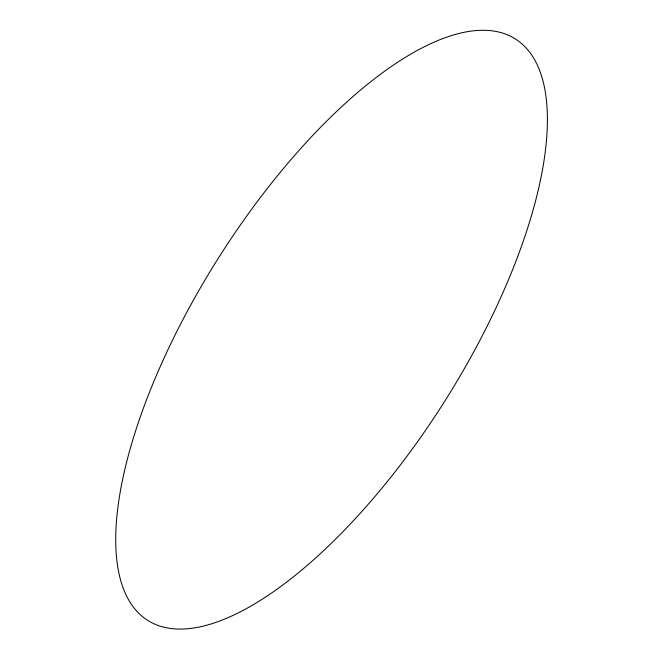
<?xml version="1.0" encoding="UTF-8"?>
<svg xmlns="http://www.w3.org/2000/svg" width="662" height="662" viewBox="0 0 662 662"><rect width="100%" height="100%" fill="white"/><g stroke="black" fill="none" stroke-linecap="round" stroke-linejoin="round"><path stroke-width="0.99" d="M302.476 569.411A343.959 133.906 -57.7 0 0 531.305 54.441A343.959 133.906 -57.7 0 0 160.883 365.134A343.959 133.906 -57.7 0 0 302.476 569.411"/></g></svg>
